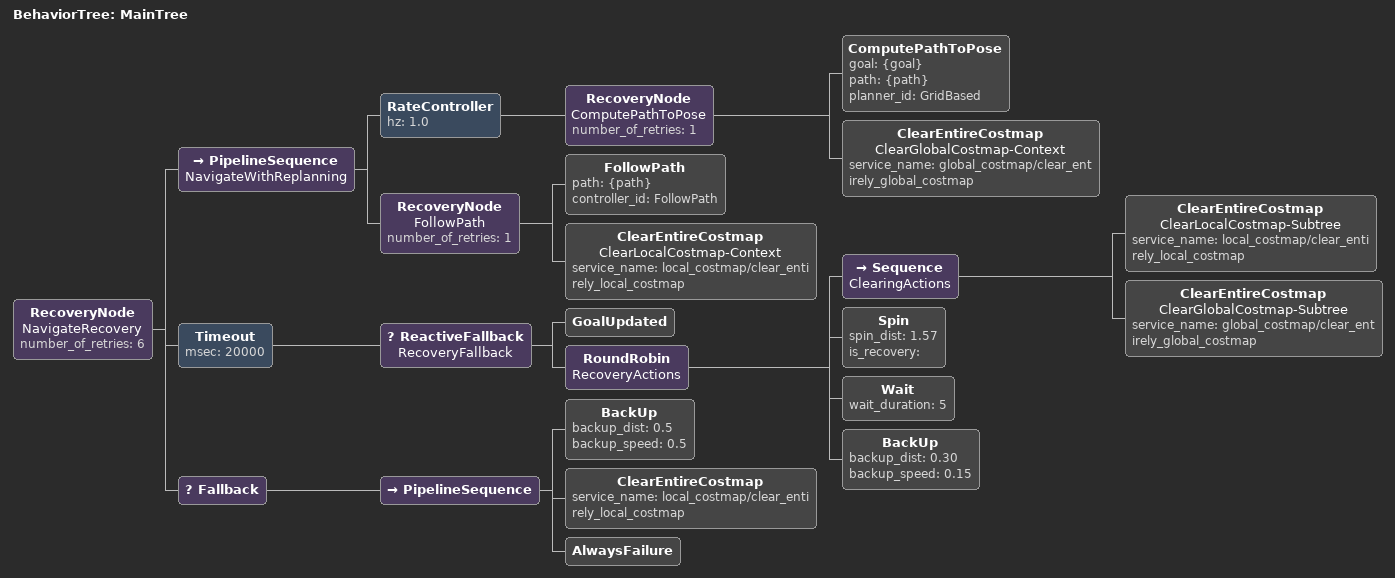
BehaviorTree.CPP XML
<?xml version="1.0" encoding="UTF-8"?>
<root BTCPP_format="4"
      main_tree_to_execute="MainTree">
  <BehaviorTree ID="MainTree">
    <RecoveryNode name="NavigateRecovery"
                  number_of_retries="6">
      <PipelineSequence name="NavigateWithReplanning">
        <RateController hz="1.0">
          <RecoveryNode name="ComputePathToPose"
                        number_of_retries="1">
            <ComputePathToPose goal="{goal}"
                               path="{path}"
                               planner_id="GridBased"/>
            <ClearEntireCostmap name="ClearGlobalCostmap-Context"
                                service_name="global_costmap/clear_entirely_global_costmap"/>
          </RecoveryNode>
        </RateController>
        <RecoveryNode name="FollowPath"
                      number_of_retries="1">
          <FollowPath path="{path}"
                      controller_id="FollowPath"/>
          <ClearEntireCostmap name="ClearLocalCostmap-Context"
                              service_name="local_costmap/clear_entirely_local_costmap"/>
        </RecoveryNode>
      </PipelineSequence>
      <Timeout msec="20000">
        <ReactiveFallback name="RecoveryFallback">
          <GoalUpdated/>
          <RoundRobin name="RecoveryActions">
            <Sequence name="ClearingActions">
              <ClearEntireCostmap name="ClearLocalCostmap-Subtree"
                                  service_name="local_costmap/clear_entirely_local_costmap"/>
              <ClearEntireCostmap name="ClearGlobalCostmap-Subtree"
                                  service_name="global_costmap/clear_entirely_global_costmap"/>
            </Sequence>
            <Spin spin_dist="1.57"
                  is_recovery=""/>
            <Wait wait_duration="5"/>
            <BackUp backup_dist="0.30"
                    backup_speed="0.15"/>
          </RoundRobin>
        </ReactiveFallback>
      </Timeout>
      <Fallback>
        <PipelineSequence>
          <BackUp backup_dist="0.5"
                  backup_speed="0.5"/>
          <ClearEntireCostmap service_name="local_costmap/clear_entirely_local_costmap"/>
          <AlwaysFailure/>
        </PipelineSequence>
      </Fallback>
    </RecoveryNode>
  </BehaviorTree>

</root>
